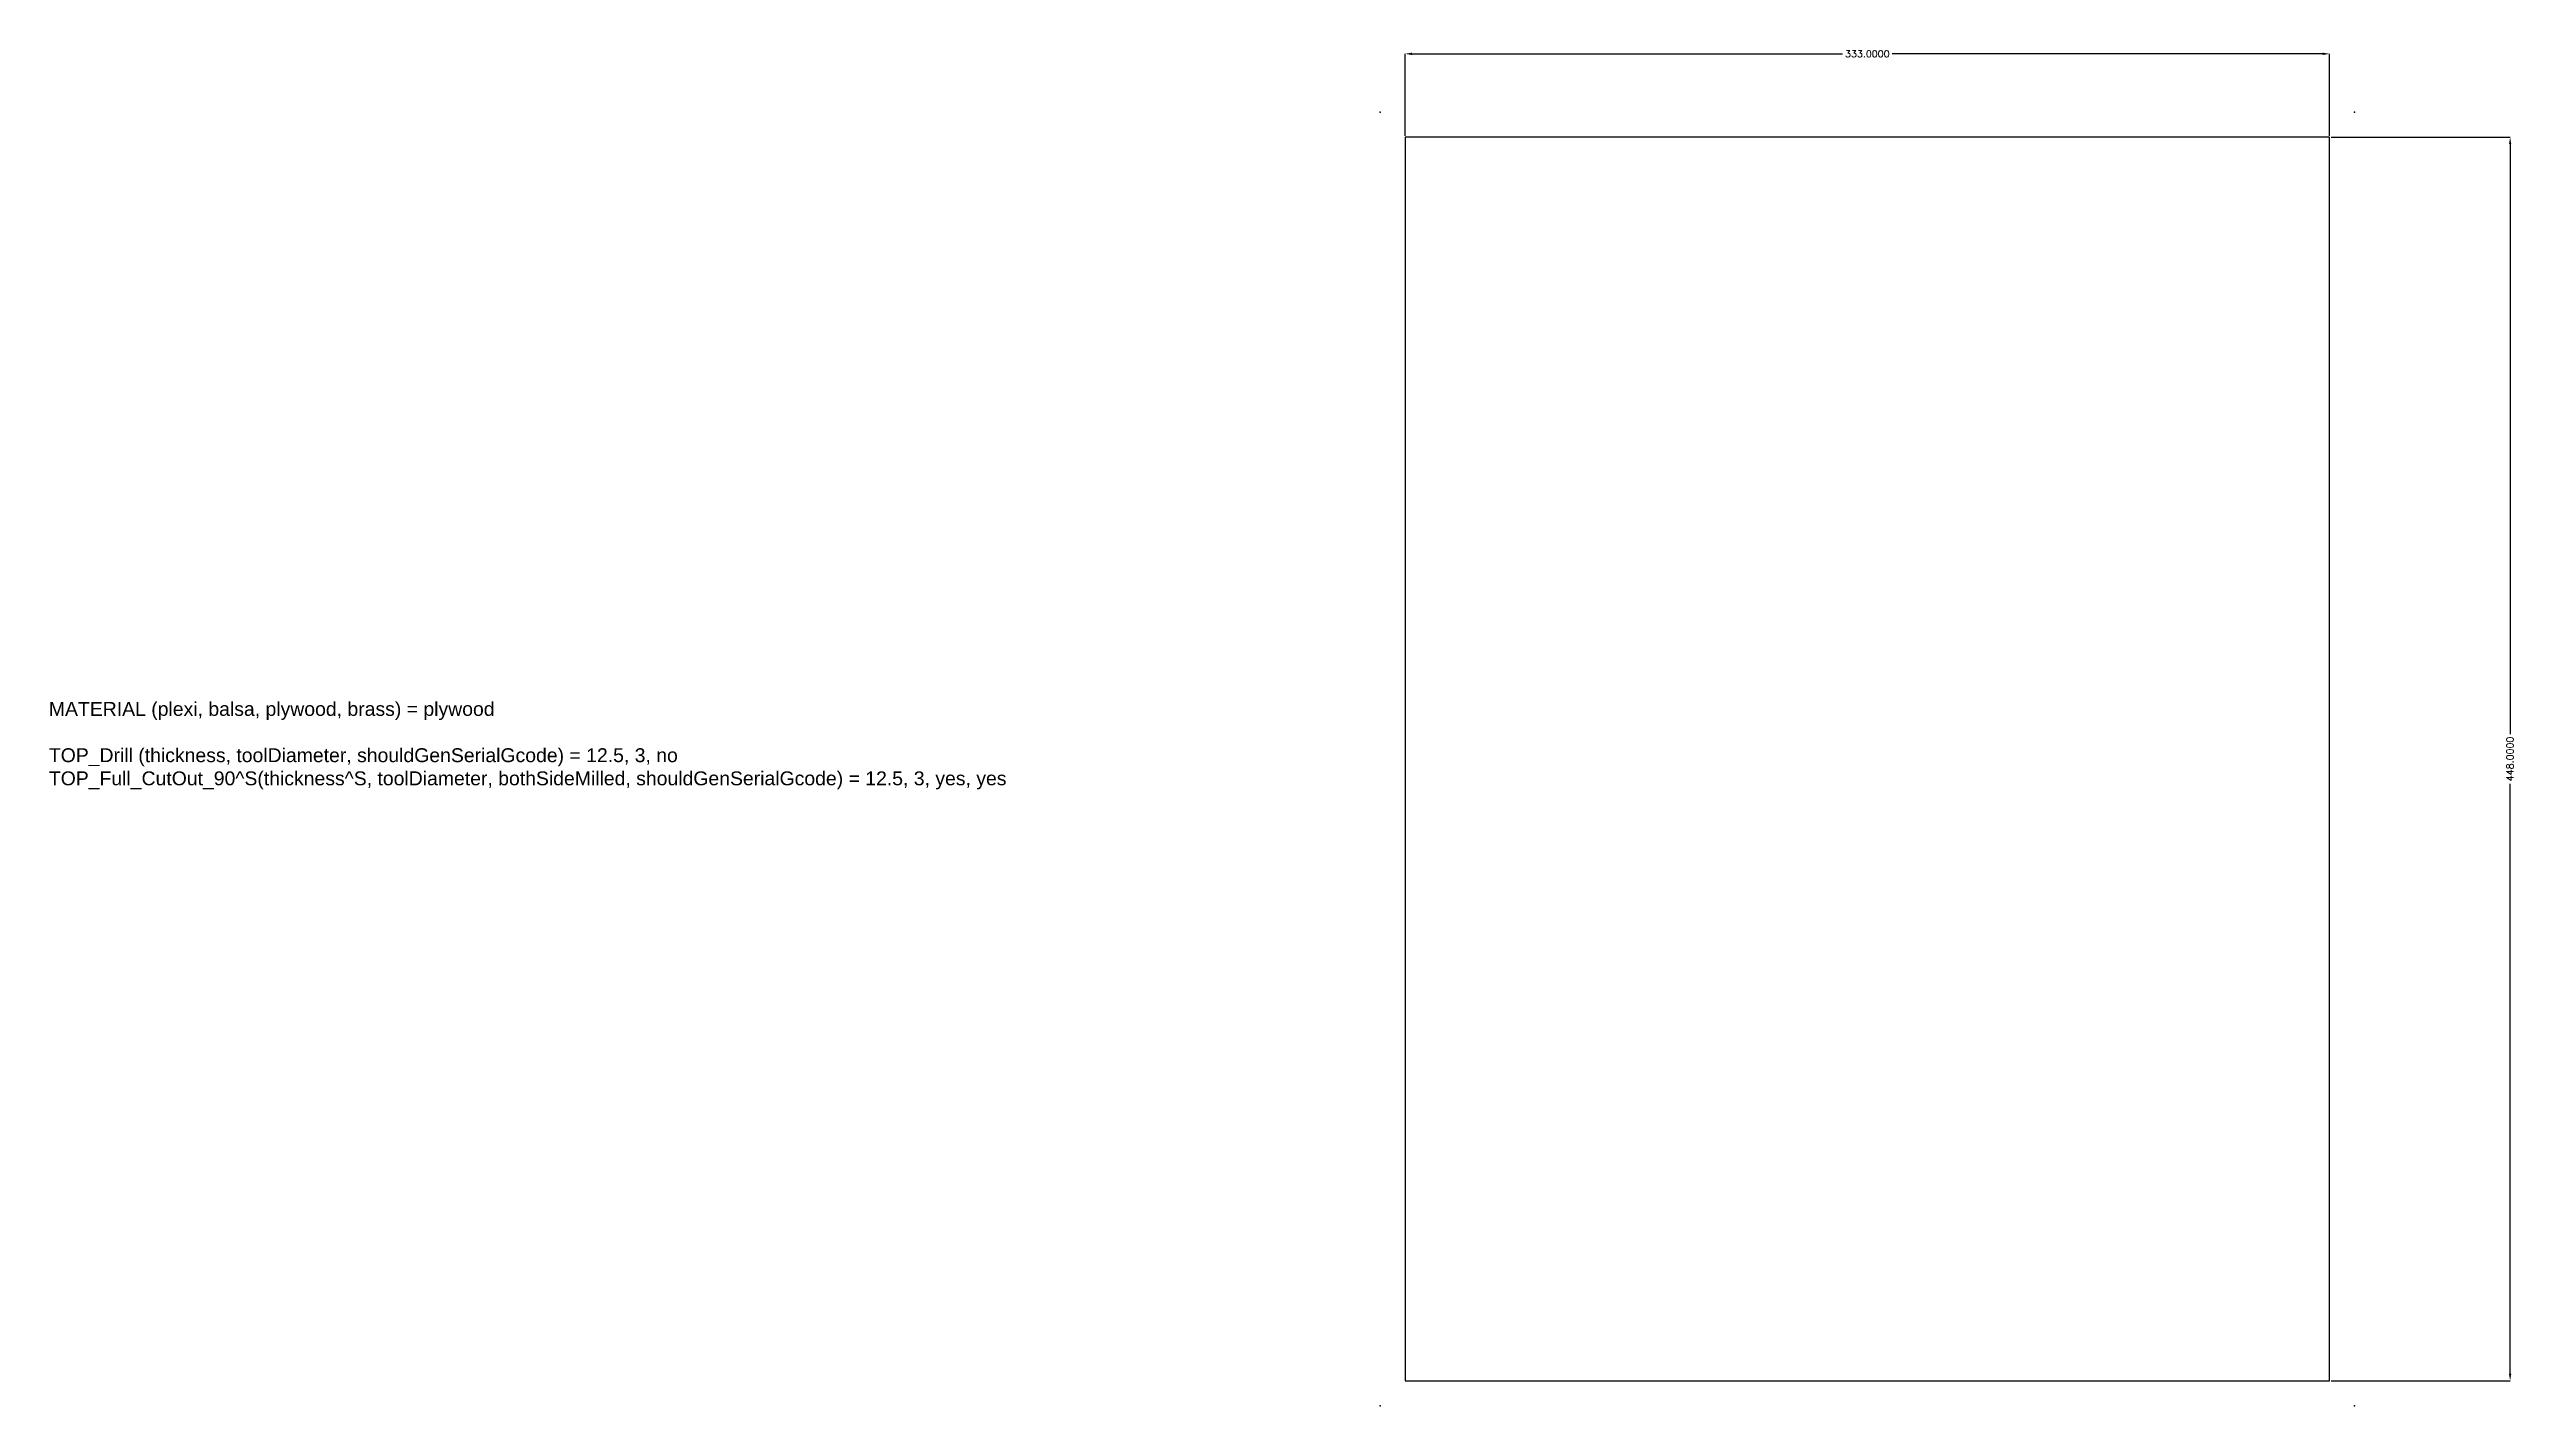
# Model space of a CAD drawing. Header units: millimetres. Extents: x -447 to 441, y 78 to 567.
import ezdxf

# ---------------------------------------------------------------- set-up
doc = ezdxf.new("R2010")
doc.units = ezdxf.units.MM
doc.layers.add('DIMENSION', color=3, linetype='Continuous', lineweight=25)
doc.layers.add('TOP_Drill', color=1, linetype='Continuous')
doc.layers.add('TOP_Full_CutOut_90', color=7, linetype='Continuous')
doc.styles.get("Standard").update_dxf_attribs({"font": 'txt.shx'})
doc.dimstyles.get("Standard").update_dxf_attribs({"dimscale": 100, "dimtxt": 2.5, "dimasz": 2.5, "dimexe": 0, "dimexo": 0.5, "dimgap": 1, "dimtad": 0, "dimtoh": 1, "dimdec": 4, "dimzin": 0, "dimdsep": 46, "dimtxsty": 'Standard', "dimcen": 2.5, "dimadec": 0, "dimazin": 0, "dimtfac": 1, "dimtdec": 4, "dimtofl": 0, "dimtmove": 0, "dimatfit": 3, "dimfxl": 1, "dimtolj": 1, "dimtzin": 0, "dimarcsym": 0})

# ---------------------------------------------------------------- blocks, each defined once
blk = doc.blocks.new('*D17')
at = {"layer": 'Defpoints', "color": 0}
for p in [(41.427312, 565.124544), (41.427312, 535.124544), (374.427312, 535.124544)]:
    blk.add_point(p, dxfattribs=at)
at = {"layer": 'DIMENSION', "color": 0, "lineweight": -2}
for p, q in [((41.427312, 535.624544), (41.427312, 565.124544)), ((43.927312, 565.124544), (199.010645, 565.124544)), ((371.927312, 565.124544), (216.843979, 565.124544)), ((374.427312, 535.624544), (374.427312, 565.124544))]:
    blk.add_line(p, q, dxfattribs=at)
at = {"layer": 'DIMENSION', "color": 0}
for points in [[(43.927312, 565.541211), (43.927312, 564.707877), (41.427312, 565.124544)], [(371.927312, 564.707877), (371.927312, 565.541211), (374.427312, 565.124544)]]:
    blk.add_solid(points, dxfattribs=at)
at = {"layer": 'DIMENSION', "color": 0, "insert": (207.927312, 565.124544), "char_height": 2.5, "attachment_point": 5}
blk.add_mtext('\\A1;333.0000', dxfattribs=at)
blk = doc.blocks.new('*D18')
at = {"layer": 'Defpoints', "color": 0}
for p in [(374.427312, 535.124544), (439.427312, 535.124544), (374.427312, 87.124544)]:
    blk.add_point(p, dxfattribs=at)
at = {"layer": 'DIMENSION', "color": 0, "lineweight": -2}
for p, q in [((374.927312, 535.124544), (439.427312, 535.124544)), ((439.427312, 532.624544), (439.427312, 320.041211)), ((439.427312, 89.624544), (439.427312, 302.207877)), ((374.927312, 87.124544), (439.427312, 87.124544))]:
    blk.add_line(p, q, dxfattribs=at)
at = {"layer": 'DIMENSION', "color": 0}
for points in [[(439.843979, 532.624544), (439.010645, 532.624544), (439.427312, 535.124544)], [(439.010645, 89.624544), (439.843979, 89.624544), (439.427312, 87.124544)]]:
    blk.add_solid(points, dxfattribs=at)
at = {"layer": 'DIMENSION', "color": 0, "insert": (439.427312, 311.124544), "char_height": 2.5, "attachment_point": 5, "rotation": 90}
blk.add_mtext('\\A1;448.0000', dxfattribs=at)

msp = doc.modelspace()

# ---------------------------------------------------------------- linework, layer by layer
at = {"layer": 'TOP_Drill'}
for p in [(32.427312, 544.124544), (383.427312, 544.124544), (32.427312, 78.124544), (383.427312, 78.124544)]:
    msp.add_point(p, dxfattribs=at)
at = {"layer": 'TOP_Full_CutOut_90'}
msp.add_lwpolyline([(41.427312, 535.124544), (41.427312, 87.124544), (374.427312, 87.124544), (374.427312, 535.124544)], close=True, dxfattribs=at)

# ---------------------------------------------------------------- texts
at = {"insert": (-446.96755, 331.63475), "char_height": 5, "width": 378.90625, "attachment_point": 1}
msp.add_mtext('{\\f@Arial Unicode MS|b0|i0|c238|p34;MATERIAL (plexi, balsa, plywood, brass) = plywood^J\\PTOP_Drill (thickness, toolDiameter, shouldGenSerialGcode) = 12.5, 3, no^JTOP_Full_CutOut_90^S(thickness^S, toolDiameter, bothSideMilled, shouldGenSerialGcode) = 12.5, 3, yes, yes}', dxfattribs=at)

# ---------------------------------------------------------------- dimensions: what is measured, and where the dimension line sits
at = {"layer": 'DIMENSION'}
for base, p1, p2, angle, picture, middle in [((41.427312, 565.124544), (374.427312, 535.124544), (41.427312, 535.124544), 180, '*D17', (207.927312, 565.124544)), ((439.427312, 535.124544), (374.427312, 87.124544), (374.427312, 535.124544), 90, '*D18', (439.427312, 311.124544))]:
    dim = msp.add_linear_dim(base=base, p1=p1, p2=p2, angle=angle, dimstyle='Standard', override={"dimscale": 1, "dimlfac": 1, "dimtxsty": 'Standard', "dimsah": 1, "dimtolj": 1}, dxfattribs=at)
    dim.commit()
    dim.dimension.update_dxf_attribs({"geometry": picture, "text_midpoint": middle})

doc.saveas('drawing.dxf')
